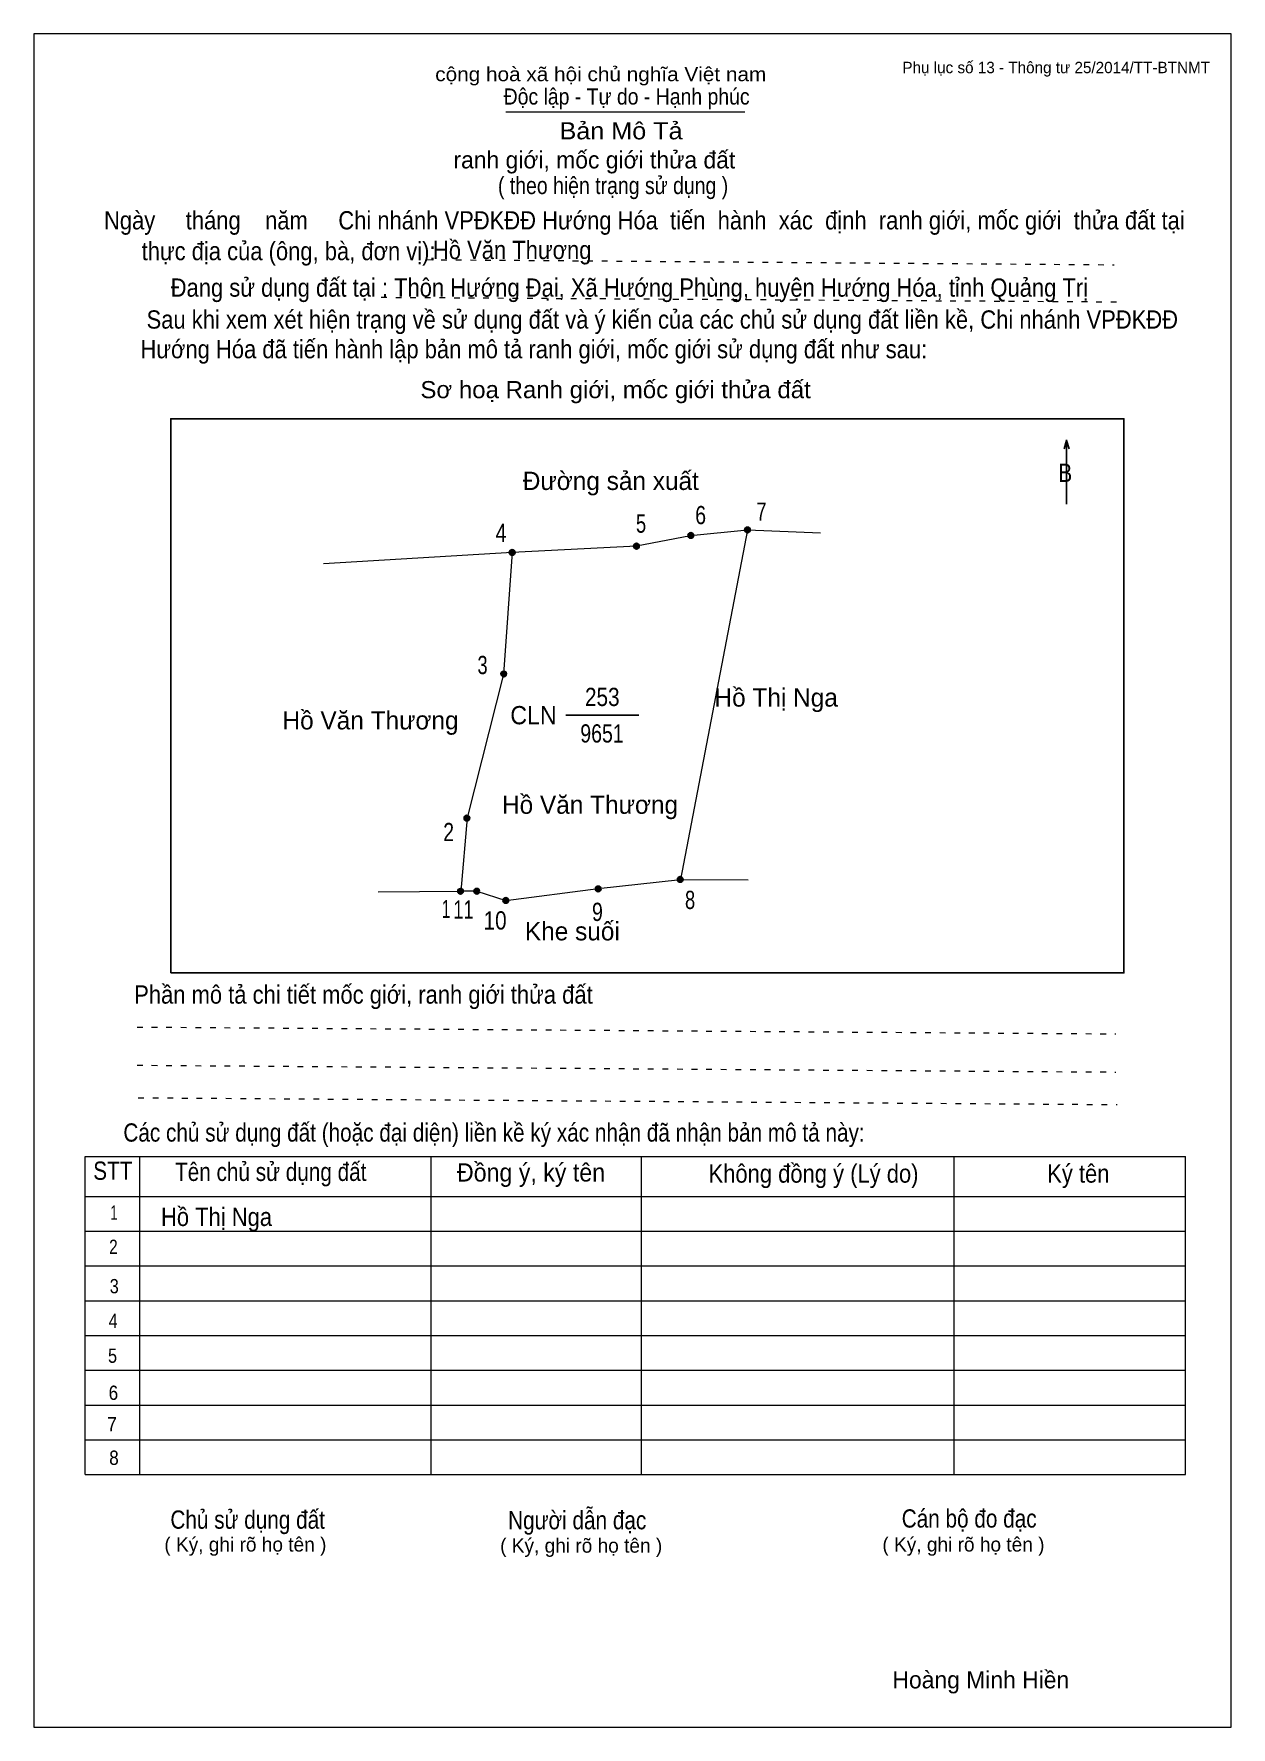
# Model space of a CAD drawing. Header units: centimetres. Extents: x 0 to 21, y 0 to 29.7.
import ezdxf
from ezdxf.enums import TextEntityAlignment as Align

# ---------------------------------------------------------------- set-up
doc = ezdxf.new("R2010")
doc.units = ezdxf.units.CM
doc.header["$LTSCALE"] = 0.13
doc.linetypes.add('DOTTED', pattern=[1.5, 0.3, -1.2])
for name, color, linetype, lineweight in [('1', 7, 'Continuous', 13), ('32', 7, 'Continuous', 25), ('33', 7, 'Continuous', 25), ('6', 7, 'Continuous', 13), ('62', 7, 'Continuous', 13)]:
    doc.layers.add(name, color=color, linetype=linetype, lineweight=lineweight)
doc.layers.add('34', color=7, linetype='Continuous')
doc.layers.add('63', color=7, linetype='Continuous')

msp = doc.modelspace()

# ---------------------------------------------------------------- hatches: boundary and pattern name
at = {"layer": '32'}
for points in [[(11.5719, 20.9018, 1), (11.4719, 20.9018, 1)], [(12.5658, 21, 1), (12.4658, 21, 1)], [(8.4394, 20.6039, 1), (8.3394, 20.6039, 1)], [(10.6196, 20.7145, 1), (10.5196, 20.7145, 1)], [(8.2907, 18.4723, 1), (8.1907, 18.4723, 1)], [(7.6462, 15.9441, 1), (7.5462, 15.9441, 1)], [(11.3865, 14.8693, 1), (11.2865, 14.8693, 1)], [(7.5347, 14.6606, 1), (7.4347, 14.6606, 1)], [(7.8172, 14.6626, 1), (7.7172, 14.6626, 1)], [(9.9494, 14.7032, 1), (9.8494, 14.7032, 1)], [(8.3278, 14.5, 1), (8.2278, 14.5, 1)]]:
    msp.add_hatch(color=256, dxfattribs=at).paths.add_polyline_path(points)

# ---------------------------------------------------------------- linework, layer by layer
at = {"layer": '1'}
msp.add_lwpolyline([(21, 0), (21, 29.7), (0, 29.7), (0, 0)], close=True, dxfattribs=at)
at = {"layer": '32'}
for centre in [(11.5219, 20.9018), (12.5158, 21), (8.3894, 20.6039), (10.5696, 20.7145), (8.2407, 18.4723), (7.5962, 15.9441), (11.3365, 14.8693), (7.4847, 14.6606), (7.7672, 14.6626), (9.8994, 14.7032), (8.2778, 14.5)]:
    msp.add_circle(centre, 0.05, dxfattribs=at)
at = {"layer": '33'}
msp.add_line((9.33, 17.75), (10.61, 17.75), dxfattribs=at)
at = {"layer": '6'}
for p, q in [((12.52, 21), (11.34, 14.87)), ((5.08, 20.41), (8.39, 20.61)), ((11.34, 14.87), (12.53, 14.86)), ((6.04, 14.65), (7.49, 14.66)), ((7.77, 14.66), (7.49, 14.66)), ((7.77, 14.66), (8.28, 14.5))]:
    msp.add_line(p, q, dxfattribs=at)
for points in [[(8.39, 20.61), (10.57, 20.72), (11.52, 20.9), (12.52, 21), (13.8, 20.95)], [(8.39, 20.61), (8.24, 18.47), (7.6, 15.95), (7.49, 14.66)], [(8.28, 14.5), (9.9, 14.71), (11.34, 14.87)]]:
    msp.add_lwpolyline(points, dxfattribs=at)
at = {"layer": '62'}
for p, q in [((8.28, 28.33), (12.47, 28.33)), ((0.9, 10.01), (20.2, 10.01)), ((0.9, 4.43), (0.9, 10.01)), ((1.86, 4.43), (1.86, 10.01)), ((6.97, 4.43), (6.97, 9.99)), ((10.66, 4.43), (10.66, 9.99)), ((16.14, 4.43), (16.14, 10.01)), ((20.2, 4.43), (20.2, 10.01)), ((0.9, 9.31), (20.2, 9.31)), ((0.9, 8.7), (20.2, 8.7)), ((0.9, 8.09), (20.2, 8.09)), ((0.9, 7.48), (20.2, 7.48)), ((0.9, 6.87), (20.2, 6.87)), ((0.9, 6.26), (20.2, 6.26)), ((0.9, 5.65), (20.2, 5.65)), ((0.9, 5.04), (20.2, 5.04)), ((0.9, 4.43), (20.2, 4.43))]:
    msp.add_line(p, q, dxfattribs=at)
at = {"layer": '62', "linetype": 'DOTTED'}
for p, q in [((6.89, 25.74), (18.95, 25.65)), ((6.09, 25.08), (19.04, 25)), ((1.81, 12.28), (18.98, 12.16)), ((1.81, 11.61), (18.98, 11.49)), ((1.83, 11.04), (19, 10.92))]:
    msp.add_line(p, q, dxfattribs=at)
at = {"layer": '62', "lineweight": 25}
for p, q in [((18.11, 22.58), (18.11, 21.45)), ((18.11, 22.57), (18.07, 22.42)), ((18.11, 22.57), (18.16, 22.42))]:
    msp.add_line(p, q, dxfattribs=at)
msp.add_lwpolyline([(2.4, 13.23), (19.12, 13.23), (19.12, 22.95), (2.4, 22.95)], close=True, dxfattribs=at)

# ---------------------------------------------------------------- texts
at = {"layer": '32'}
for s, width, p in [('6', 0.8, (11.695, 21.1)), ('7', 0.75, (12.76, 21.16)), ('4', 0.8, (8.195, 20.79)), ('5', 0.75, (10.65, 20.95)), ('3', 0.75, (7.87, 18.47)), ('2', 0.8, (7.275, 15.54)), ('8', 0.75, (11.51, 14.35)), ('1', 0.65, (7.23, 14.19)), ('11', 0.75, (7.535, 14.18)), ('10', 0.85, (8.09, 13.99)), ('9', 0.8, (9.885, 14.14))]:
    msp.add_text(s, height=0.32, dxfattribs=dict(at, width=width)).set_placement(p, align=Align.CENTER)
at = {"layer": '33'}
for s, p in [('Đường sản xuất', (10.12, 21.7)), ('Hồ Thị Nga', (13.02, 17.9)), ('Hồ Văn Thương', (5.905, 17.5)), ('Hồ Văn Thương', (9.755, 16.02)), ('Khe suối', (9.445, 13.8))]:
    msp.add_text(s, height=0.32, dxfattribs=at).set_placement(p, align=Align.CENTER)
for s, width, p in [('253', 0.85, (9.97, 17.91)), ('9651', 0.8, (9.965, 17.27))]:
    msp.add_text(s, height=0.32, dxfattribs=dict(at, width=width)).set_placement(p, align=Align.CENTER)
at = {"layer": '33', "width": 0.95}
msp.add_text('CLN', height=0.32, dxfattribs=at).set_placement((9.17, 17.59), align=Align.RIGHT)
at = {"layer": '34', "width": 0.9}
for s, p in [('Hồ Văn Thương', (7, 25.75)), ('Hồ Thị Nga', (2.23, 8.79))]:
    msp.add_text(s, height=0.32, dxfattribs=at).set_placement(p)
at = {"layer": '62'}
for s, height, width, p in [('cộng hoà xã hội chủ nghĩa Việt nam', 0.2474, 1.1, (7.04, 28.87)), ('Độc lập - Tự do - Hạnh phúc', 0.2828, 0.9, (8.24, 28.46)), ('Bản Mô Tả', 0.3, 1.1, (9.22, 27.85)), ('( theo hiện trạng sử dụng )', 0.3, 0.85, (8.14, 26.89)), ('Ngày     tháng    năm     Chi nhánh VPĐKĐĐ Hướng Hóa  tiến  hành  xác  định  ranh giới, mốc giới  thửa đất tại ', 0.32, 0.9, (1.23, 26.27)), ('thực địa của (ông, bà, đơn vị): ', 0.32, 0.9, (1.89, 25.73)), ('Đang sử dụng đất tại : Thôn Hướng Đại, Xã Hướng Phùng, huyện Hướng Hóa, tỉnh Quảng Trị', 0.32, 0.9, (2.4, 25.09)), (' Sau khi xem xét hiện trạng về sử dụng đất và ý kiến của các chủ sử dụng đất liền kề, Chi nhánh VPĐKĐĐ ', 0.32, 0.9, (1.87, 24.53)), ('Hướng Hóa đã tiến hành lập bản mô tả ranh giới, mốc giới sử dụng đất như sau:', 0.32, 0.9, (1.87, 24.01)), ('Sơ hoạ Ranh giới, mốc giới thửa đất', 0.3, 1.05, (6.78, 23.31)), ('B', 0.32, 0.85, (17.97, 21.84)), ('Phần mô tả chi tiết mốc giới, ranh giới thửa đất ', 0.32, 0.9, (1.76, 12.69)), ('Các chủ sử dụng đất (hoặc đại diện) liền kề ký xác nhận đã nhận bản mô tả này:', 0.32, 0.85, (1.57, 10.27))]:
    msp.add_text(s, height=height, dxfattribs=dict(at, width=width)).set_placement(p)
msp.add_text('ranh giới, mốc giới thửa đất', height=0.3, dxfattribs=at).set_placement((7.36, 27.34))
for s, height, width, p in [('STT', 0.32, 0.85, (1.385, 9.6)), ('Tên chủ sử dụng đất', 0.32, 0.85, (4.155, 9.58)), ('Đồng ý, ký tên', 0.32, 0.95, (8.72, 9.57)), ('Không đồng ý (Lý do)', 0.32, 0.9, (13.675, 9.55)), ('Ký tên', 0.32, 0.9, (18.32, 9.55)), ('1', 0.25, 0.7, (1.405, 8.9)), ('2', 0.25, 0.8, (1.395, 8.3)), ('3', 0.25, 0.85, (1.41, 7.61)), ('4', 0.25, 0.85, (1.39, 7)), ('5', 0.25, 0.85, (1.38, 6.39)), ('6', 0.25, 0.9, (1.395, 5.74)), ('7', 0.25, 0.95, (1.37, 5.19)), ('8', 0.25, 0.9, (1.405, 4.6)), ('Người dẫn đạc', 0.32, 0.85, (9.53, 3.47)), ('Chủ sử dụng đất', 0.32, 0.85, (3.75, 3.48)), ('Cán bộ đo đạc', 0.32, 0.85, (16.405, 3.5))]:
    msp.add_text(s, height=height, dxfattribs=dict(at, width=width)).set_placement(p, align=Align.CENTER)
for p in [(3.71, 3.08), (9.6, 3.06), (16.305, 3.08)]:
    msp.add_text('( Ký, ghi rõ họ tên )', height=0.25, dxfattribs=at).set_placement(p, align=Align.CENTER)
at = {"layer": '63'}
msp.add_text('Phụ lục số 13 - Thông tư 25/2014/TT-BTNMT', height=0.2, dxfattribs=at).set_placement((20.63, 29.01), align=Align.RIGHT)
msp.add_text('Hoàng Minh Hiền', height=0.3, dxfattribs=at).set_placement((16.61, 0.68), align=Align.CENTER)

doc.saveas('drawing.dxf')
